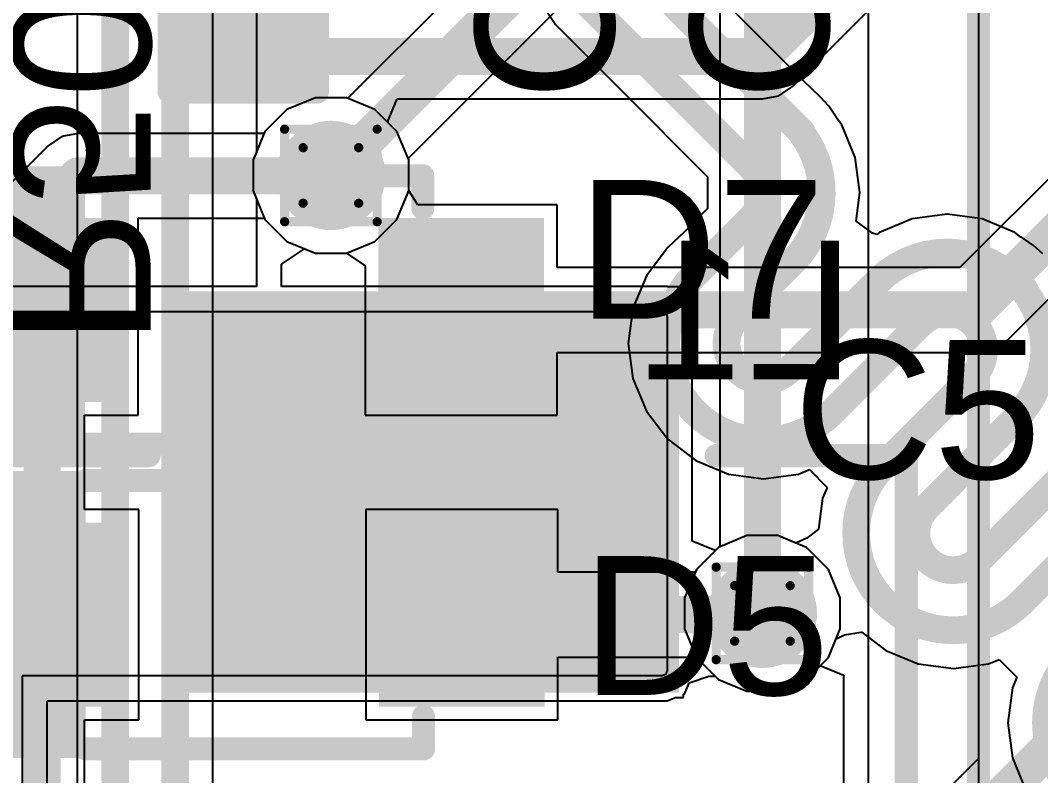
# Model space of a CAD drawing. Header units: inches. Extents: x -6 to 5433, y -4 to 5447.
# Drawn here: x 13.2 to 18.8, y 11.78 to 15.93 of the extents above; entities that cross this region are included whole.
import ezdxf

# ---------------------------------------------------------------- set-up
doc = ezdxf.new("R2010")
doc.units = ezdxf.units.IN
for name, color, linetype in [('Bottom Layer', 5, 'Continuous'), ('Bottom Overlay', 54, 'Continuous'), ('Bottom Paste', 16, 'Continuous'), ('Bottom Solder', 6, 'Continuous'), ('Drill Drawing', 1, 'Continuous'), ('Ground', 16, 'Continuous'), ('Power', 76, 'Continuous'), ('Top Layer', 1, 'Continuous'), ('Top Overlay', 2, 'Continuous'), ('Top Paste', 8, 'Continuous'), ('Top Solder', 216, 'Continuous'), ('Via Holes', 16, 'Continuous')]:
    doc.layers.add(name, color=color, linetype=linetype)
doc.styles.add('Arial', font='', dxfattribs={"height": 0.2})
doc.styles.get('Arial').set_extended_font_data('Arial')

msp = doc.modelspace()

# ---------------------------------------------------------------- hatches: boundary and pattern name
at = {"layer": 'Bottom Layer'}
h = msp.add_hatch(color=5, dxfattribs=at)
edge = h.paths.add_edge_path()
edge.add_arc((14.90330268, 15.07856522), 0.2999994, 0, 360)
msp.add_hatch(color=5, dxfattribs=at).paths.add_polyline_path([(16.71186396, 14.34060124), (16.71186396, 12.34060016), (14.21186388, 12.34060016), (14.21186388, 14.34060124)])
h = msp.add_hatch(color=5, dxfattribs=at)
edge = h.paths.add_edge_path()
edge.add_arc((17.272, 12.6746), 0.2999994, 0, 360)
at = {"layer": 'Bottom Paste'}
msp.add_hatch(color=16, dxfattribs=at).paths.add_polyline_path([(16.71186396, 14.34060124), (16.71186396, 12.34060016), (14.21186388, 12.34060016), (14.21186388, 14.34060124)])
at = {"layer": 'Bottom Solder'}
msp.add_hatch(color=6, dxfattribs=at).paths.add_polyline_path([(16.81346396, 14.44220124), (16.81346396, 12.23900016), (14.11026388, 12.23900016), (14.11026388, 14.44220124)])
at = {"layer": 'Ground'}
h = msp.add_hatch(color=16, dxfattribs=at)
edge = h.paths.add_edge_path()
edge.add_arc((14.90330268, 15.07856522), 0.2999994, 0, 360)
h = msp.add_hatch(color=16, dxfattribs=at)
edge = h.paths.add_edge_path()
edge.add_arc((17.272, 12.6746), 0.2999994, 0, 360)
at = {"layer": 'Power'}
h = msp.add_hatch(color=76, dxfattribs=at)
edge = h.paths.add_edge_path()
edge.add_arc((14.90330268, 15.07856522), 0.2999994, 0, 360)
h = msp.add_hatch(color=76, dxfattribs=at)
edge = h.paths.add_edge_path()
edge.add_arc((17.272, 12.6746), 0.2999994, 0, 360)
at = {"layer": 'Top Layer'}
for points in [[(14.74021436, 15.62559232), (14.10521436, 15.62559232), (14.10521436, 16.08279232), (14.74021436, 16.08279232)], [(13.71811201, 13.89007509), (12.91811107, 13.89007509), (12.91811107, 14.79007583), (13.71811201, 14.79007583)], [(16.01811249, 13.89007509), (15.21811155, 13.89007509), (15.21811155, 14.79007583), (16.01811249, 14.79007583)], [(13.72199059, 12.21794737), (12.92198965, 12.21794737), (12.92198965, 13.11794811), (13.72199059, 13.11794811)], [(16.02199107, 12.21794737), (15.22199013, 12.21794737), (15.22199013, 13.11794811), (16.02199107, 13.11794811)]]:
    msp.add_hatch(color=1, dxfattribs=at).paths.add_polyline_path(points)
h = msp.add_hatch(color=1, dxfattribs=at)
edge = h.paths.add_edge_path()
edge.add_arc((14.90330268, 15.07856522), 0.2999994, 0, 360)
h = msp.add_hatch(color=1, dxfattribs=at)
edge = h.paths.add_edge_path()
edge.add_arc((17.272, 12.6746), 0.2999994, 0, 360)
at = {"layer": 'Top Overlay'}
for points in [[(12.46130858, 14.82296502), (13.55350858, 14.82296502), (13.55350858, 15.12776502), (12.46130858, 15.12776502)], [(12.46130858, 13.55296502), (13.55350858, 13.55296502), (13.55350858, 13.85776502), (12.46130858, 13.85776502)], [(12.465304, 13.15066966), (13.557504, 13.15066966), (13.557504, 13.45546966), (12.465304, 13.45546966)], [(12.465304, 11.88066966), (13.557504, 11.88066966), (13.557504, 12.18546966), (12.465304, 12.18546966)]]:
    msp.add_hatch(color=2, dxfattribs=at).paths.add_polyline_path(points)
at = {"layer": 'Top Paste'}
for points in [[(14.74021436, 15.62559232), (14.10521436, 15.62559232), (14.10521436, 16.08279232), (14.74021436, 16.08279232)], [(13.71811201, 13.89007509), (12.91811107, 13.89007509), (12.91811107, 14.79007583), (13.71811201, 14.79007583)], [(16.01811249, 13.89007509), (15.21811155, 13.89007509), (15.21811155, 14.79007583), (16.01811249, 14.79007583)], [(13.72199059, 12.21794737), (12.92198965, 12.21794737), (12.92198965, 13.11794811), (13.72199059, 13.11794811)], [(16.02199107, 12.21794737), (15.22199013, 12.21794737), (15.22199013, 13.11794811), (16.02199107, 13.11794811)]]:
    msp.add_hatch(color=8, dxfattribs=at).paths.add_polyline_path(points)
at = {"layer": 'Top Solder'}
for points in [[(14.80021424, 15.56559244), (14.04521448, 15.56559244), (14.04521448, 16.1427922), (14.80021424, 16.1427922)], [(13.77311317, 13.83507393), (12.86310991, 13.83507393), (12.86310991, 14.84507699), (13.77311317, 14.84507699)], [(16.07311365, 13.83507393), (15.16311039, 13.83507393), (15.16311039, 14.84507699), (16.07311365, 14.84507699)], [(13.77699175, 12.16294621), (12.86698849, 12.16294621), (12.86698849, 13.17294927), (13.77699175, 13.17294927)], [(16.07699223, 12.16294621), (15.16698897, 12.16294621), (15.16698897, 13.17294927), (16.07699223, 13.17294927)]]:
    msp.add_hatch(color=216, dxfattribs=at).paths.add_polyline_path(points)
at = {"layer": 'Via Holes'}
h = msp.add_hatch(color=7, dxfattribs=at)
edge = h.paths.add_edge_path()
edge.add_arc((14.90330268, 15.07856522), 0.1499997, 0, 360)
h = msp.add_hatch(color=7, dxfattribs=at)
edge = h.paths.add_edge_path()
edge.add_arc((17.272, 12.6746), 0.1499997, 0, 360)

# ---------------------------------------------------------------- linework, layer by layer
at = {"layer": 'Bottom Layer'}
for p, q in [((18.45814698, 32.0690494), (18.45814698, 7.26905074)), ((14.49418742, 17.08091834), (14.49418742, 15.2066752)), ((17.43681044, 15.56684466), (18.34081422, 16.4708459)), ((18.45814698, 16.42224554), (18.45814698, 11.87896786)), ((17.272, 15.49857708), (17.36119464, 15.51631898)), ((17.36119464, 15.51631898), (17.43681044, 15.56684466)), ((15.2141555, 15.37157708), (15.26676144, 15.49857708)), ((15.26676144, 15.49857708), (17.272, 15.49857708)), ((15.26529332, 15.32043926), (15.2141555, 15.37157708)), ((15.33030208, 15.16350028), (15.26529332, 15.32043926)), ((14.49418742, 15.2066752), (14.47630328, 15.16350028)), ((14.47630328, 15.16350028), (14.47630328, 14.99363016)), ((15.33030208, 14.99363016), (15.33030208, 15.16350028)), ((14.47630328, 14.99363016), (14.49418742, 14.95045524)), ((15.26529332, 14.83669118), (15.33030208, 14.99363016)), ((14.49418742, 14.95045524), (14.49418742, 14.59144402)), ((15.14517672, 14.71657458), (15.26529332, 14.83669118)), ((14.63165222, 14.59144402), (14.75865476, 14.67630034)), ((14.75865476, 14.67630034), (14.81836762, 14.65156582)), ((14.98823774, 14.65156582), (15.14517672, 14.71657458)), ((14.81836762, 14.65156582), (14.98823774, 14.65156582)), ((14.49418742, 14.59144402), (14.49418742, 14.46911508)), ((14.63165222, 14.46911508), (14.63165222, 14.59144402)), ((14.49418742, 14.46911508), (12.48296716, 14.46911508)), ((16.748379, 14.46911508), (14.63165222, 14.46911508)), ((16.75203406, 14.46760124), (16.748379, 14.46911508)), ((16.83886396, 14.46760124), (16.75203406, 14.46760124)), ((16.83886396, 14.43163738), (16.83886396, 14.46760124)), ((16.84558226, 14.42885354), (16.83886396, 14.43163738)), ((16.8858438, 14.33165028), (16.84558226, 14.42885354)), ((12.5103128, 14.33165028), (16.73705314, 14.33165028)), ((16.73705314, 14.33165028), (16.748379, 14.30430464)), ((16.748379, 14.30430464), (16.748379, 12.35504006)), ((16.8858438, 13.07191442), (16.8858438, 14.33165028)), ((17.0128438, 13.01930848), (16.8858438, 13.07191442)), ((17.18706494, 13.1015994), (17.03012596, 13.03659064)), ((17.35693506, 13.1015994), (17.18706494, 13.1015994)), ((17.51387404, 13.03659064), (17.35693506, 13.1015994)), ((17.03012596, 13.03659064), (17.0128438, 13.01930848)), ((17.63399064, 12.91647404), (17.51387404, 13.03659064)), ((17.6989994, 12.75953506), (17.63399064, 12.91647404)), ((17.6989994, 12.58966494), (17.6989994, 12.75953506)), ((17.63399064, 12.43272596), (17.6989994, 12.58966494)), ((17.51387404, 12.31260936), (17.63399064, 12.43272596)), ((16.7210359, 12.3316492), (13.208, 12.3316492)), ((13.208, 12.3316492), (13.208, 10.51325812)), ((16.74037038, 12.33965528), (16.7210359, 12.3316492)), ((16.742918, 12.3458097), (16.74037038, 12.33965528)), ((16.74593044, 12.34882214), (16.742918, 12.3458097)), ((16.74617682, 12.35307918), (16.74593044, 12.34882214)), ((16.748379, 12.35504006), (16.74617682, 12.35307918)), ((16.86992054, 12.2932063), (16.97783752, 12.33074496)), ((16.97783752, 12.33074496), (17.01233072, 12.3304046)), ((17.01233072, 12.3304046), (17.03012596, 12.31260936)), ((16.84558226, 12.23444594), (16.86992054, 12.2932063)), ((17.03012596, 12.31260936), (17.18706494, 12.2476006)), ((17.35693506, 12.2476006), (17.51387404, 12.31260936)), ((16.748379, 12.1941844), (16.7952547, 12.21360016)), ((16.7952547, 12.21360016), (16.83886396, 12.21360016)), ((16.83886396, 12.2316621), (16.84558226, 12.23444594)), ((16.83886396, 12.21360016), (16.83886396, 12.2316621)), ((17.18706494, 12.2476006), (17.35693506, 12.2476006)), ((13.3454648, 10.48591248), (13.3454648, 12.1941844)), ((13.3454648, 12.1941844), (16.748379, 12.1941844)), ((18.45814698, 11.87896786), (17.97533362, 11.3961545))]:
    msp.add_line(p, q, dxfattribs=at)
for points in [[(17.272, 15.7316551, 0.2032, 0.2032, 0), (18.66743028, 17.12708538, 0.2032, 0.2032, 0)], [(14.49418742, 15.7316551, 0.2032, 0.2032, 0), (17.272, 15.7316551, 0.2032, 0.2032, 0)], [(17.8816, 10.9728, 0.2032, 0.2032, 0), (20.9296, 14.0208, 0.2032, 0.2032, 0)]]:
    msp.add_lwpolyline(points, format="xyseb", dxfattribs=at)
for points in [[(14.44338742, 15.7316551, 0.1016, 0.1016, 1), (14.54498742, 15.7316551, 0.1016, 0.1016, 1)], [(17.2212, 15.7316551, 0.1016, 0.1016, 1), (17.3228, 15.7316551, 0.1016, 0.1016, 1)], [(17.2212, 15.7316551, 0.1016, 0.1016, 1), (17.3228, 15.7316551, 0.1016, 0.1016, 1)]]:
    msp.add_lwpolyline(points, format="xyseb", close=True, dxfattribs=at)
at = {"layer": 'Bottom Overlay'}
for points in [[(18.45814698, 6.1690504, 0.127, 0.127, 0), (18.45814698, 33.16904974, 0.127, 0.127, 0)], [(12.86186404, 13.5406003, 0.127, 0.127, 0), (13.90486424, 13.5406003, 0.127, 0.127, 0)], [(17.0188636, 13.5406003, 0.127, 0.127, 0), (18.0618638, 13.5406003, 0.127, 0.127, 0)], [(18.0618638, 8.14060094, 0.127, 0.127, 0), (18.0618638, 13.5406003, 0.127, 0.127, 0)]]:
    msp.add_lwpolyline(points, format="xyseb", dxfattribs=at)
for points in [[(13.87311424, 13.5406003, 0.0635, 0.0635, 1), (13.93661424, 13.5406003, 0.0635, 0.0635, 1)], [(16.9871136, 13.5406003, 0.0635, 0.0635, 1), (17.0506136, 13.5406003, 0.0635, 0.0635, 1)], [(18.0301138, 13.5406003, 0.0635, 0.0635, 1), (18.0936138, 13.5406003, 0.0635, 0.0635, 1)], [(18.0301138, 13.5406003, 0.0635, 0.0635, 1), (18.0936138, 13.5406003, 0.0635, 0.0635, 1)]]:
    msp.add_lwpolyline(points, format="xyseb", close=True, dxfattribs=at)
at = {"layer": 'Drill Drawing'}
for points in [[(14.64930268, 15.33256522, 0.0508, 0.0508, 0), (15.15730268, 15.33256522, 0.0508, 0.0508, 0)], [(14.64930268, 14.82456522, 0.0508, 0.0508, 0), (14.64930268, 15.33256522, 0.0508, 0.0508, 0)], [(15.15730268, 14.82456522, 0.0508, 0.0508, 0), (15.15730268, 15.33256522, 0.0508, 0.0508, 0)], [(14.75090268, 15.23096522, 0.0508, 0.0508, 0), (15.05570268, 15.23096522, 0.0508, 0.0508, 0)], [(14.75090268, 14.92616522, 0.0508, 0.0508, 0), (14.75090268, 15.23096522, 0.0508, 0.0508, 0)], [(15.05570268, 14.92616522, 0.0508, 0.0508, 0), (15.05570268, 15.23096522, 0.0508, 0.0508, 0)], [(14.75090268, 14.92616522, 0.0508, 0.0508, 0), (15.05570268, 14.92616522, 0.0508, 0.0508, 0)], [(14.64930268, 14.82456522, 0.0508, 0.0508, 0), (15.15730268, 14.82456522, 0.0508, 0.0508, 0)], [(17.018, 12.9286, 0.0508, 0.0508, 0), (17.526, 12.9286, 0.0508, 0.0508, 0)], [(17.018, 12.4206, 0.0508, 0.0508, 0), (17.018, 12.9286, 0.0508, 0.0508, 0)], [(17.526, 12.4206, 0.0508, 0.0508, 0), (17.526, 12.9286, 0.0508, 0.0508, 0)], [(17.1196, 12.827, 0.0508, 0.0508, 0), (17.4244, 12.827, 0.0508, 0.0508, 0)], [(17.1196, 12.5222, 0.0508, 0.0508, 0), (17.1196, 12.827, 0.0508, 0.0508, 0)], [(17.4244, 12.5222, 0.0508, 0.0508, 0), (17.4244, 12.827, 0.0508, 0.0508, 0)], [(17.1196, 12.5222, 0.0508, 0.0508, 0), (17.4244, 12.5222, 0.0508, 0.0508, 0)], [(17.018, 12.4206, 0.0508, 0.0508, 0), (17.526, 12.4206, 0.0508, 0.0508, 0)]]:
    msp.add_lwpolyline(points, format="xyseb", dxfattribs=at)
for points in [[(14.63660268, 15.33256522, 0.0254, 0.0254, 1), (14.66200268, 15.33256522, 0.0254, 0.0254, 1)], [(14.63660268, 15.33256522, 0.0254, 0.0254, 1), (14.66200268, 15.33256522, 0.0254, 0.0254, 1)], [(15.14460268, 15.33256522, 0.0254, 0.0254, 1), (15.17000268, 15.33256522, 0.0254, 0.0254, 1)], [(15.14460268, 15.33256522, 0.0254, 0.0254, 1), (15.17000268, 15.33256522, 0.0254, 0.0254, 1)], [(14.73820268, 15.23096522, 0.0254, 0.0254, 1), (14.76360268, 15.23096522, 0.0254, 0.0254, 1)], [(14.73820268, 15.23096522, 0.0254, 0.0254, 1), (14.76360268, 15.23096522, 0.0254, 0.0254, 1)], [(15.04300268, 15.23096522, 0.0254, 0.0254, 1), (15.06840268, 15.23096522, 0.0254, 0.0254, 1)], [(15.04300268, 15.23096522, 0.0254, 0.0254, 1), (15.06840268, 15.23096522, 0.0254, 0.0254, 1)], [(14.73820268, 14.92616522, 0.0254, 0.0254, 1), (14.76360268, 14.92616522, 0.0254, 0.0254, 1)], [(14.73820268, 14.92616522, 0.0254, 0.0254, 1), (14.76360268, 14.92616522, 0.0254, 0.0254, 1)], [(15.04300268, 14.92616522, 0.0254, 0.0254, 1), (15.06840268, 14.92616522, 0.0254, 0.0254, 1)], [(15.04300268, 14.92616522, 0.0254, 0.0254, 1), (15.06840268, 14.92616522, 0.0254, 0.0254, 1)], [(14.63660268, 14.82456522, 0.0254, 0.0254, 1), (14.66200268, 14.82456522, 0.0254, 0.0254, 1)], [(14.63660268, 14.82456522, 0.0254, 0.0254, 1), (14.66200268, 14.82456522, 0.0254, 0.0254, 1)], [(15.14460268, 14.82456522, 0.0254, 0.0254, 1), (15.17000268, 14.82456522, 0.0254, 0.0254, 1)], [(15.14460268, 14.82456522, 0.0254, 0.0254, 1), (15.17000268, 14.82456522, 0.0254, 0.0254, 1)], [(17.0053, 12.9286, 0.0254, 0.0254, 1), (17.0307, 12.9286, 0.0254, 0.0254, 1)], [(17.0053, 12.9286, 0.0254, 0.0254, 1), (17.0307, 12.9286, 0.0254, 0.0254, 1)], [(17.5133, 12.9286, 0.0254, 0.0254, 1), (17.5387, 12.9286, 0.0254, 0.0254, 1)], [(17.5133, 12.9286, 0.0254, 0.0254, 1), (17.5387, 12.9286, 0.0254, 0.0254, 1)], [(17.1069, 12.827, 0.0254, 0.0254, 1), (17.1323, 12.827, 0.0254, 0.0254, 1)], [(17.1069, 12.827, 0.0254, 0.0254, 1), (17.1323, 12.827, 0.0254, 0.0254, 1)], [(17.4117, 12.827, 0.0254, 0.0254, 1), (17.4371, 12.827, 0.0254, 0.0254, 1)], [(17.4117, 12.827, 0.0254, 0.0254, 1), (17.4371, 12.827, 0.0254, 0.0254, 1)], [(17.1069, 12.5222, 0.0254, 0.0254, 1), (17.1323, 12.5222, 0.0254, 0.0254, 1)], [(17.1069, 12.5222, 0.0254, 0.0254, 1), (17.1323, 12.5222, 0.0254, 0.0254, 1)], [(17.4117, 12.5222, 0.0254, 0.0254, 1), (17.4371, 12.5222, 0.0254, 0.0254, 1)], [(17.4117, 12.5222, 0.0254, 0.0254, 1), (17.4371, 12.5222, 0.0254, 0.0254, 1)], [(17.0053, 12.4206, 0.0254, 0.0254, 1), (17.0307, 12.4206, 0.0254, 0.0254, 1)], [(17.0053, 12.4206, 0.0254, 0.0254, 1), (17.0307, 12.4206, 0.0254, 0.0254, 1)], [(17.5133, 12.4206, 0.0254, 0.0254, 1), (17.5387, 12.4206, 0.0254, 0.0254, 1)], [(17.5133, 12.4206, 0.0254, 0.0254, 1), (17.5387, 12.4206, 0.0254, 0.0254, 1)]]:
    msp.add_lwpolyline(points, format="xyseb", close=True, dxfattribs=at)
at = {"layer": 'Ground'}
for p, q in [((13.51146904, 18.05974798), (13.51146904, 6.41855714)), ((14.2560294, 6.641134800000001), (14.2560294, 17.83717032)), ((17.49800412, 15.59791902), (17.01859436, 16.07733132)), ((16.09145118, 15.97381616), (16.13636092, 15.90660268)), ((16.13636092, 15.90660268), (16.3698428, 15.67312334)), ((16.3698428, 15.67312334), (16.36984788, 15.67311572)), ((16.36984788, 15.67311572), (16.49210824, 15.5508579)), ((17.58948984, 15.50979626), (17.49800412, 15.59791902)), ((16.49210824, 15.5508579), (16.49211332, 15.55085028)), ((16.49211332, 15.55085028), (16.97108874, 15.07187486)), ((14.81836762, 15.50556462), (14.66142864, 15.44055586)), ((14.98823774, 15.50556462), (14.81836762, 15.50556462)), ((15.14517672, 15.44055586), (14.98823774, 15.50556462)), ((17.63616742, 15.45976334), (17.58948984, 15.50979626)), ((17.68107462, 15.39254478), (17.63616742, 15.45976334)), ((14.66142864, 15.44055586), (14.54131204, 15.32043926)), ((15.26529332, 15.32043926), (15.14517672, 15.44055586)), ((17.68164104, 15.38969744), (17.68107462, 15.39254478)), ((17.70755412, 15.3559256), (17.68164104, 15.38969744)), ((17.78177546, 15.1767413), (17.70755412, 15.3559256)), ((14.54131204, 15.32043926), (14.47630328, 15.16350028)), ((15.33030208, 15.16350028), (15.26529332, 15.32043926)), ((17.80709164, 14.9844506), (17.78177546, 15.1767413)), ((14.47630328, 15.16350028), (14.47630328, 14.99363016)), ((15.33030208, 14.99363016), (15.33030208, 15.16350028)), ((16.97108874, 15.07187486), (16.97108874, 14.8970238)), ((14.47630328, 14.99363016), (14.54131204, 14.83669118)), ((15.26529332, 14.83669118), (15.33030208, 14.99363016)), ((17.78649732, 14.82803486), (17.80709164, 14.9844506)), ((16.97108874, 14.8970238), (16.84371536, 14.76965296)), ((18.09316676, 14.83999572), (17.91398246, 14.76577438)), ((18.28545746, 14.8653119), (18.09316676, 14.83999572)), ((18.47774816, 14.83999572), (18.28545746, 14.8653119)), ((18.65693246, 14.76577438), (18.47774816, 14.83999572)), ((14.54131204, 14.83669118), (14.66142864, 14.71657458)), ((15.14517672, 14.71657458), (15.26529332, 14.83669118)), ((17.87543796, 14.76198724), (17.78649732, 14.82803486)), ((16.84371536, 14.76965296), (16.75480266, 14.68403972)), ((17.89910822, 14.75436216), (17.87543796, 14.76198724)), ((17.91398246, 14.76577438), (17.89910822, 14.75436216)), ((18.6907043, 14.7398613), (18.65693246, 14.76577438)), ((18.69355418, 14.73929488), (18.6907043, 14.7398613)), ((18.7607702, 14.69438768), (18.69355418, 14.73929488)), ((14.66142864, 14.71657458), (14.81836762, 14.65156582)), ((14.98823774, 14.65156582), (15.14517672, 14.71657458)), ((16.75292306, 14.68222362), (16.63486386, 14.52836058)), ((16.752316, 14.68284084), (16.75231346, 14.68283322)), ((16.75231346, 14.68283322), (16.75292306, 14.68222362)), ((16.7533193, 14.68350886), (16.752316, 14.68284084)), ((16.75411686, 14.6840448), (16.7533193, 14.68350886)), ((16.75480266, 14.68403972), (16.75411686, 14.6840448)), ((18.81055928, 14.6478752), (18.7607702, 14.69438768)), ((14.81836762, 14.65156582), (14.98823774, 14.65156582)), ((16.63486386, 14.52836058), (16.56064252, 14.34917628)), ((16.56064252, 14.34917628), (16.53532634, 14.15688558)), ((16.53532634, 14.15688558), (16.56064252, 13.96459488)), ((16.56064252, 13.96459488), (16.63486386, 13.78541058)), ((16.63486386, 13.78541058), (16.75293068, 13.63153992)), ((16.75293068, 13.63153992), (16.75293068, 13.63153738)), ((16.75293068, 13.63153738), (16.90680388, 13.51347056)), ((16.90680388, 13.51347056), (17.08598818, 13.43924922)), ((17.47056958, 13.43924922), (17.52958902, 13.46369672)), ((17.52958902, 13.46369672), (17.62679228, 13.36649346)), ((17.08598818, 13.43924922), (17.27827888, 13.41393304)), ((17.27827888, 13.41393304), (17.47056958, 13.43924922)), ((17.62679228, 13.36649346), (17.60234478, 13.30747402)), ((17.60234478, 13.30747402), (17.57984292, 13.13655742)), ((17.57984292, 13.13655742), (17.5157257, 13.08746176)), ((17.18706494, 13.1015994), (17.03012596, 13.03659064)), ((17.35693506, 13.1015994), (17.18706494, 13.1015994)), ((17.45612968, 13.06050982), (17.35693506, 13.1015994)), ((17.5157257, 13.08746176), (17.45612968, 13.06050982)), ((17.03012596, 13.03659064), (16.91000936, 12.91647404)), ((16.91000936, 12.91647404), (16.8450006, 12.75953506)), ((16.8450006, 12.75953506), (16.8450006, 12.58966494)), ((16.8450006, 12.58966494), (16.91000936, 12.43272596)), ((17.67645182, 12.53523274), (17.72298208, 12.5567313)), ((17.72298208, 12.5567313), (17.81228594, 12.57247168)), ((17.81228594, 12.57247168), (17.81848862, 12.57153188)), ((17.81848862, 12.57153188), (17.94850614, 12.4717683)), ((17.63399064, 12.43272596), (17.67645182, 12.53523274)), ((16.91000936, 12.43272596), (17.03012596, 12.31260936)), ((17.51387404, 12.31260936), (17.63399064, 12.43272596)), ((17.94850614, 12.4717683), (18.12769044, 12.39754696)), ((18.12769044, 12.39754696), (18.31998114, 12.37223078)), ((18.31998114, 12.37223078), (18.51227184, 12.39754696)), ((18.51227184, 12.39754696), (18.57129636, 12.421997)), ((18.57129636, 12.421997), (18.66849962, 12.32479374)), ((18.66849962, 12.32479374), (18.64404958, 12.26576922)), ((17.03012596, 12.31260936), (17.18706494, 12.2476006)), ((17.35693506, 12.2476006), (17.51387404, 12.31260936)), ((18.64404958, 12.26576922), (18.6187334, 12.07347852)), ((17.18706494, 12.2476006), (17.35693506, 12.2476006)), ((18.6187334, 12.07347852), (18.64404958, 11.88118782)), ((18.64404958, 11.88118782), (18.71827092, 11.70200352))]:
    msp.add_line(p, q, dxfattribs=at)
for points in [[(13.71864922, 6.41854444, 0.1524, 0.1524, 0), (13.71864922, 18.05976068, 0.1524, 0.1524, 0)], [(14.04884922, 6.55531582, 0.1524, 0.1524, 0), (14.04884922, 17.9229893, 0.1524, 0.1524, 0)], [(16.2828605, 16.05310226, 0.1524, 0.1524, 0), (16.51634746, 15.8196153, 0.1524, 0.1524, 0)], [(16.74982934, 16.05309718, 0.1524, 0.1524, 0), (16.87209478, 15.93083174, 0.1524, 0.1524, 0)], [(16.87209478, 15.93083174, 0.1524, 0.1524, 0), (17.44130878, 15.36161774, 0.1524, 0.1524, 0)], [(16.51634746, 15.8196153, 0.1524, 0.1524, 0), (16.6386129, 15.69734986, 0.1524, 0.1524, 0)], [(16.6386129, 15.69734986, 0.1524, 0.1524, 0), (16.6386129, 15.6973524, 0.1524, 0.1524, 0)], [(16.6386129, 15.69734986, 0.1524, 0.1524, 0), (17.20697346, 15.1289893, 0.1524, 0.1524, 0)], [(17.44130878, 15.36161774, 0.1524, 0.1524, -9.175670784618937e-05), (17.44144848, 15.36147804, 0.1524, 0.1524, 0)], [(17.44144594, 15.36147804, 0.1524, 0.1524, 0), (17.4896653, 15.31325868, 0.1524, 0.1524, 0)], [(17.4896653, 15.30607048, 0.1524, 0.1524, -0.374297321415304), (17.44130878, 14.60728092, 0.1524, 0.1524, 0)], [(17.4896653, 15.30607048, 0.1524, 0.1524, 0), (17.4896653, 15.31326122, 0.1524, 0.1524, 0)], [(17.20732144, 15.12863878, 0.1524, 0.1524, -0.0007506422168789914), (17.20697346, 15.1289893, 0.1524, 0.1524, 0)], [(17.20732144, 15.12863878, 0.1524, 0.1524, -0.4152443090914809), (17.20782436, 14.84076534, 0.1524, 0.1524, 0)], [(16.9017696, 14.53470804, 0.1524, 0.1524, 0), (17.20782436, 14.8407628, 0.1524, 0.1524, 0)], [(17.20782436, 14.8407628, 0.1524, 0.1524, 0), (17.20782436, 14.84076534, 0.1524, 0.1524, 0)], [(17.90828778, 14.4995265, 0.1524, 0.1524, -0.3742982811558631), (18.60707734, 14.54788556, 0.1524, 0.1524, 0)], [(17.1339637, 14.29993838, 0.1524, 0.1524, 0), (17.44130624, 14.60728092, 0.1524, 0.1524, 0)], [(17.44130624, 14.60728092, 0.1524, 0.1524, 0), (17.44130878, 14.60728092, 0.1524, 0.1524, 0)], [(18.60707734, 14.54788556, 0.1524, 0.1524, 0), (18.61426808, 14.54788556, 0.1524, 0.1524, 0)], [(18.61426808, 14.54788556, 0.1524, 0.1524, 0), (18.66248744, 14.4996662, 0.1524, 0.1524, 0)], [(16.90111174, 13.7797159, 0.1524, 0.1524, -0.4142135623598118), (16.90110666, 14.53405018, 0.1524, 0.1524, 0)], [(16.90110666, 14.53405018, 0.1524, 0.1524, -0.001414243779853782), (16.9017696, 14.53470804, 0.1524, 0.1524, 0)], [(17.42196414, 14.01319778, 0.1524, 0.1524, 0), (17.90762992, 14.49886356, 0.1524, 0.1524, 0)], [(17.90762992, 14.49886356, 0.1524, 0.1524, -0.00141424372413413), (17.90828778, 14.4995265, 0.1524, 0.1524, 0)], [(18.6624849, 14.49966874, 0.1524, 0.1524, -0.0001835134172374598), (18.6627643, 14.49938934, 0.1524, 0.1524, 0)], [(18.66276176, 14.49938934, 0.1524, 0.1524, 0), (18.71098366, 14.45116744, 0.1524, 0.1524, 0)], [(18.71098366, 14.4439767, 0.1524, 0.1524, -0.3742943374472923), (18.6626246, 13.74519222, 0.1524, 0.1524, 0)], [(18.71098366, 14.4439767, 0.1524, 0.1524, 0), (18.71098366, 14.45116998, 0.1524, 0.1524, 0)], [(18.14240212, 14.266672, 0.1524, 0.1524, -0.9978235902691728), (18.42914018, 13.97867664, 0.1524, 0.1524, 0)], [(17.13459362, 14.01319778, 0.1524, 0.1524, -0.412935251357205), (17.1339637, 14.29993838, 0.1524, 0.1524, 0)], [(17.65544602, 13.7797159, 0.1524, 0.1524, 0), (18.14240212, 14.266672, 0.1524, 0.1524, 0)], [(17.42196414, 14.01319778, 0.1524, 0.1524, -0.4142135623730951), (17.13459362, 14.01319778, 0.1524, 0.1524, 0)], [(17.94347186, 13.49300578, 0.1524, 0.1524, 0), (18.42914018, 13.9786741, 0.1524, 0.1524, 0)], [(18.42914018, 13.9786741, 0.1524, 0.1524, 0), (18.42914018, 13.97867664, 0.1524, 0.1524, 0)], [(17.65544602, 13.7797159, 0.1524, 0.1524, -0.4142135623730951), (16.90111174, 13.7797159, 0.1524, 0.1524, 0)], [(18.17566596, 13.25823612, 0.1524, 0.1524, 0), (18.66262206, 13.74519222, 0.1524, 0.1524, 0)], [(18.66262206, 13.74519222, 0.1524, 0.1524, 0), (18.6626246, 13.74519222, 0.1524, 0.1524, 0)], [(17.942814, 12.73801364, 0.1524, 0.1524, -0.4142135623598118), (17.94280892, 13.49234792, 0.1524, 0.1524, 0)], [(17.94280892, 13.49234792, 0.1524, 0.1524, -0.001414243779853782), (17.94347186, 13.49300578, 0.1524, 0.1524, 0)], [(18.4636664, 12.97149552, 0.1524, 0.1524, 0), (18.94933218, 13.4571613, 0.1524, 0.1524, 0)], [(18.17629588, 12.97149552, 0.1524, 0.1524, -0.412935251357205), (18.17566596, 13.25823612, 0.1524, 0.1524, 0)], [(18.69714828, 12.73801364, 0.1524, 0.1524, 0), (19.18410438, 13.22496974, 0.1524, 0.1524, 0)], [(18.4636664, 12.97149552, 0.1524, 0.1524, -0.4142135623730951), (18.17629588, 12.97149552, 0.1524, 0.1524, 0)], [(18.69714828, 12.73801364, 0.1524, 0.1524, -0.4142135623730951), (17.942814, 12.73801364, 0.1524, 0.1524, 0)], [(18.98407938, 11.6967508, 0.1524, 0.1524, -0.4138713824813768), (18.98451372, 12.45064312, 0.1524, 0.1524, 0)]]:
    msp.add_lwpolyline(points, format="xyseb", dxfattribs=at)
for points in [[(16.83399478, 15.93083174, 0.0762, 0.0762, 1), (16.91019478, 15.93083174, 0.0762, 0.0762, 1)], [(16.83399478, 15.93083174, 0.0762, 0.0762, 1), (16.91019478, 15.93083174, 0.0762, 0.0762, 1)], [(16.47824746, 15.8196153, 0.0762, 0.0762, 1), (16.55444746, 15.8196153, 0.0762, 0.0762, 1)], [(16.47824746, 15.8196153, 0.0762, 0.0762, 1), (16.55444746, 15.8196153, 0.0762, 0.0762, 1)], [(16.6005129, 15.6973524, 0.0762, 0.0762, 1), (16.6767129, 15.6973524, 0.0762, 0.0762, 1)], [(16.6005129, 15.69734986, 0.0762, 0.0762, 1), (16.6767129, 15.69734986, 0.0762, 0.0762, 1)], [(16.6005129, 15.69734986, 0.0762, 0.0762, 1), (16.6767129, 15.69734986, 0.0762, 0.0762, 1)], [(16.6005129, 15.69734986, 0.0762, 0.0762, 1), (16.6767129, 15.69734986, 0.0762, 0.0762, 1)], [(17.40320878, 15.36161774, 0.0762, 0.0762, 1), (17.47940878, 15.36161774, 0.0762, 0.0762, 1)], [(17.40320878, 15.36161774, 0.0762, 0.0762, 1), (17.47940878, 15.36161774, 0.0762, 0.0762, 1)], [(17.40334594, 15.36147804, 0.0762, 0.0762, 1), (17.47954594, 15.36147804, 0.0762, 0.0762, 1)], [(17.40334848, 15.36147804, 0.0762, 0.0762, 1), (17.47954848, 15.36147804, 0.0762, 0.0762, 1)], [(17.4515653, 15.31326122, 0.0762, 0.0762, 1), (17.5277653, 15.31326122, 0.0762, 0.0762, 1)], [(17.4515653, 15.31325868, 0.0762, 0.0762, 1), (17.5277653, 15.31325868, 0.0762, 0.0762, 1)], [(17.4515653, 15.30607048, 0.0762, 0.0762, 1), (17.5277653, 15.30607048, 0.0762, 0.0762, 1)], [(17.4515653, 15.30607048, 0.0762, 0.0762, 1), (17.5277653, 15.30607048, 0.0762, 0.0762, 1)], [(17.16887346, 15.1289893, 0.0762, 0.0762, 1), (17.24507346, 15.1289893, 0.0762, 0.0762, 1)], [(17.16887346, 15.1289893, 0.0762, 0.0762, 1), (17.24507346, 15.1289893, 0.0762, 0.0762, 1)], [(17.16922144, 15.12863878, 0.0762, 0.0762, 1), (17.24542144, 15.12863878, 0.0762, 0.0762, 1)], [(17.16922144, 15.12863878, 0.0762, 0.0762, 1), (17.24542144, 15.12863878, 0.0762, 0.0762, 1)], [(17.16972436, 14.84076534, 0.0762, 0.0762, 1), (17.24592436, 14.84076534, 0.0762, 0.0762, 1)], [(17.16972436, 14.84076534, 0.0762, 0.0762, 1), (17.24592436, 14.84076534, 0.0762, 0.0762, 1)], [(17.16972436, 14.8407628, 0.0762, 0.0762, 1), (17.24592436, 14.8407628, 0.0762, 0.0762, 1)], [(17.16972436, 14.8407628, 0.0762, 0.0762, 1), (17.24592436, 14.8407628, 0.0762, 0.0762, 1)], [(17.40320624, 14.60728092, 0.0762, 0.0762, 1), (17.47940624, 14.60728092, 0.0762, 0.0762, 1)], [(17.40320624, 14.60728092, 0.0762, 0.0762, 1), (17.47940624, 14.60728092, 0.0762, 0.0762, 1)], [(17.40320878, 14.60728092, 0.0762, 0.0762, 1), (17.47940878, 14.60728092, 0.0762, 0.0762, 1)], [(17.40320878, 14.60728092, 0.0762, 0.0762, 1), (17.47940878, 14.60728092, 0.0762, 0.0762, 1)], [(18.56897734, 14.54788556, 0.0762, 0.0762, 1), (18.64517734, 14.54788556, 0.0762, 0.0762, 1)], [(18.56897734, 14.54788556, 0.0762, 0.0762, 1), (18.64517734, 14.54788556, 0.0762, 0.0762, 1)], [(18.57616808, 14.54788556, 0.0762, 0.0762, 1), (18.65236808, 14.54788556, 0.0762, 0.0762, 1)], [(18.57616808, 14.54788556, 0.0762, 0.0762, 1), (18.65236808, 14.54788556, 0.0762, 0.0762, 1)], [(16.86300666, 14.53405018, 0.0762, 0.0762, 1), (16.93920666, 14.53405018, 0.0762, 0.0762, 1)], [(16.86300666, 14.53405018, 0.0762, 0.0762, 1), (16.93920666, 14.53405018, 0.0762, 0.0762, 1)], [(16.8636696, 14.53470804, 0.0762, 0.0762, 1), (16.9398696, 14.53470804, 0.0762, 0.0762, 1)], [(16.8636696, 14.53470804, 0.0762, 0.0762, 1), (16.9398696, 14.53470804, 0.0762, 0.0762, 1)], [(17.86952992, 14.49886356, 0.0762, 0.0762, 1), (17.94572992, 14.49886356, 0.0762, 0.0762, 1)], [(17.86952992, 14.49886356, 0.0762, 0.0762, 1), (17.94572992, 14.49886356, 0.0762, 0.0762, 1)], [(17.87018778, 14.4995265, 0.0762, 0.0762, 1), (17.94638778, 14.4995265, 0.0762, 0.0762, 1)], [(17.87018778, 14.4995265, 0.0762, 0.0762, 1), (17.94638778, 14.4995265, 0.0762, 0.0762, 1)], [(18.6243849, 14.49966874, 0.0762, 0.0762, 1), (18.7005849, 14.49966874, 0.0762, 0.0762, 1)], [(18.62438744, 14.4996662, 0.0762, 0.0762, 1), (18.70058744, 14.4996662, 0.0762, 0.0762, 1)], [(18.62466176, 14.49938934, 0.0762, 0.0762, 1), (18.70086176, 14.49938934, 0.0762, 0.0762, 1)], [(18.6246643, 14.49938934, 0.0762, 0.0762, 1), (18.7008643, 14.49938934, 0.0762, 0.0762, 1)], [(18.67288366, 14.45116998, 0.0762, 0.0762, 1), (18.74908366, 14.45116998, 0.0762, 0.0762, 1)], [(18.67288366, 14.45116744, 0.0762, 0.0762, 1), (18.74908366, 14.45116744, 0.0762, 0.0762, 1)], [(18.67288366, 14.4439767, 0.0762, 0.0762, 1), (18.74908366, 14.4439767, 0.0762, 0.0762, 1)], [(18.67288366, 14.4439767, 0.0762, 0.0762, 1), (18.74908366, 14.4439767, 0.0762, 0.0762, 1)], [(17.0958637, 14.29993838, 0.0762, 0.0762, 1), (17.1720637, 14.29993838, 0.0762, 0.0762, 1)], [(17.0958637, 14.29993838, 0.0762, 0.0762, 1), (17.1720637, 14.29993838, 0.0762, 0.0762, 1)], [(18.10430212, 14.266672, 0.0762, 0.0762, 1), (18.18050212, 14.266672, 0.0762, 0.0762, 1)], [(18.10430212, 14.266672, 0.0762, 0.0762, 1), (18.18050212, 14.266672, 0.0762, 0.0762, 1)], [(17.09649362, 14.01319778, 0.0762, 0.0762, 1), (17.17269362, 14.01319778, 0.0762, 0.0762, 1)], [(17.09649362, 14.01319778, 0.0762, 0.0762, 1), (17.17269362, 14.01319778, 0.0762, 0.0762, 1)], [(17.38386414, 14.01319778, 0.0762, 0.0762, 1), (17.46006414, 14.01319778, 0.0762, 0.0762, 1)], [(17.38386414, 14.01319778, 0.0762, 0.0762, 1), (17.46006414, 14.01319778, 0.0762, 0.0762, 1)], [(18.39104018, 13.97867664, 0.0762, 0.0762, 1), (18.46724018, 13.97867664, 0.0762, 0.0762, 1)], [(18.39104018, 13.97867664, 0.0762, 0.0762, 1), (18.46724018, 13.97867664, 0.0762, 0.0762, 1)], [(18.39104018, 13.9786741, 0.0762, 0.0762, 1), (18.46724018, 13.9786741, 0.0762, 0.0762, 1)], [(18.39104018, 13.9786741, 0.0762, 0.0762, 1), (18.46724018, 13.9786741, 0.0762, 0.0762, 1)], [(16.86301174, 13.7797159, 0.0762, 0.0762, 1), (16.93921174, 13.7797159, 0.0762, 0.0762, 1)], [(16.86301174, 13.7797159, 0.0762, 0.0762, 1), (16.93921174, 13.7797159, 0.0762, 0.0762, 1)], [(17.61734602, 13.7797159, 0.0762, 0.0762, 1), (17.69354602, 13.7797159, 0.0762, 0.0762, 1)], [(17.61734602, 13.7797159, 0.0762, 0.0762, 1), (17.69354602, 13.7797159, 0.0762, 0.0762, 1)], [(18.62452206, 13.74519222, 0.0762, 0.0762, 1), (18.70072206, 13.74519222, 0.0762, 0.0762, 1)], [(18.62452206, 13.74519222, 0.0762, 0.0762, 1), (18.70072206, 13.74519222, 0.0762, 0.0762, 1)], [(18.6245246, 13.74519222, 0.0762, 0.0762, 1), (18.7007246, 13.74519222, 0.0762, 0.0762, 1)], [(18.6245246, 13.74519222, 0.0762, 0.0762, 1), (18.7007246, 13.74519222, 0.0762, 0.0762, 1)], [(17.90470892, 13.49234792, 0.0762, 0.0762, 1), (17.98090892, 13.49234792, 0.0762, 0.0762, 1)], [(17.90470892, 13.49234792, 0.0762, 0.0762, 1), (17.98090892, 13.49234792, 0.0762, 0.0762, 1)], [(17.90537186, 13.49300578, 0.0762, 0.0762, 1), (17.98157186, 13.49300578, 0.0762, 0.0762, 1)], [(17.90537186, 13.49300578, 0.0762, 0.0762, 1), (17.98157186, 13.49300578, 0.0762, 0.0762, 1)], [(18.13756596, 13.25823612, 0.0762, 0.0762, 1), (18.21376596, 13.25823612, 0.0762, 0.0762, 1)], [(18.13756596, 13.25823612, 0.0762, 0.0762, 1), (18.21376596, 13.25823612, 0.0762, 0.0762, 1)], [(18.13819588, 12.97149552, 0.0762, 0.0762, 1), (18.21439588, 12.97149552, 0.0762, 0.0762, 1)], [(18.13819588, 12.97149552, 0.0762, 0.0762, 1), (18.21439588, 12.97149552, 0.0762, 0.0762, 1)], [(18.4255664, 12.97149552, 0.0762, 0.0762, 1), (18.5017664, 12.97149552, 0.0762, 0.0762, 1)], [(18.4255664, 12.97149552, 0.0762, 0.0762, 1), (18.5017664, 12.97149552, 0.0762, 0.0762, 1)], [(17.904714, 12.73801364, 0.0762, 0.0762, 1), (17.980914, 12.73801364, 0.0762, 0.0762, 1)], [(17.904714, 12.73801364, 0.0762, 0.0762, 1), (17.980914, 12.73801364, 0.0762, 0.0762, 1)], [(18.65904828, 12.73801364, 0.0762, 0.0762, 1), (18.73524828, 12.73801364, 0.0762, 0.0762, 1)], [(18.65904828, 12.73801364, 0.0762, 0.0762, 1), (18.73524828, 12.73801364, 0.0762, 0.0762, 1)]]:
    msp.add_lwpolyline(points, format="xyseb", close=True, dxfattribs=at)
at = {"layer": 'Power'}
for p, q in [((17.85431786, 18.35920382), (14.9970363, 15.50191972)), ((17.85431786, 12.33598244), (17.85431786, 17.20440298)), ((15.32665718, 15.17229884), (16.92158922, 16.76722834)), ((17.03892198, 16.71862798), (17.03892198, 13.040233)), ((14.81836762, 15.50556462), (14.66142864, 15.44055586)), ((14.98823774, 15.50556462), (14.81836762, 15.50556462)), ((14.9970363, 15.50191972), (14.98823774, 15.50556462)), ((14.66142864, 15.44055586), (14.54131204, 15.32043926)), ((14.54131204, 15.32043926), (14.47630328, 15.16350028)), ((14.47630328, 15.16350028), (14.47630328, 14.99363016)), ((15.33030208, 15.16350028), (15.32665718, 15.17229884)), ((15.33030208, 14.99363016), (15.33030208, 15.16350028)), ((14.47630328, 14.99363016), (14.54131204, 14.83669118)), ((15.26529332, 14.83669118), (15.33030208, 14.99363016)), ((14.54131204, 14.83669118), (14.66142864, 14.71657458)), ((15.14517672, 14.71657458), (15.26529332, 14.83669118)), ((14.66142864, 14.71657458), (14.81836762, 14.65156582)), ((14.98823774, 14.65156582), (15.14517672, 14.71657458)), ((14.81836762, 14.65156582), (14.98823774, 14.65156582)), ((17.03012596, 13.03659064), (16.91000936, 12.91647404)), ((17.03892198, 13.040233), (17.03012596, 13.03659064)), ((16.91000936, 12.91647404), (16.8450006, 12.75953506)), ((16.8450006, 12.75953506), (16.8450006, 12.58966494)), ((16.8450006, 12.58966494), (16.91000936, 12.43272596)), ((16.91000936, 12.43272596), (17.03012596, 12.31260936)), ((17.51387404, 12.31260936), (17.58985306, 12.38858838)), ((17.58985306, 12.38858838), (17.71685306, 12.33598244)), ((17.71685306, 12.33598244), (17.71685306, 11.42714758)), ((17.85431786, 11.42714758), (17.85431786, 12.33598244)), ((17.03012596, 12.31260936), (17.18706494, 12.2476006)), ((17.35693506, 12.2476006), (17.51387404, 12.31260936)), ((17.18706494, 12.2476006), (17.35693506, 12.2476006))]:
    msp.add_line(p, q, dxfattribs=at)
for points in [[(14.90330268, 15.07856522, 0.2032, 0.2032, 0), (20.1668634, 20.34212594, 0.2032, 0.2032, 0)], [(17.272, 12.6746, 0.2032, 0.2032, 0), (17.272, 16.951706, 0.2032, 0.2032, 0)]]:
    msp.add_lwpolyline(points, format="xyseb", dxfattribs=at)
for points in [[(14.85250268, 15.07856522, 0.1016, 0.1016, 1), (14.95410268, 15.07856522, 0.1016, 0.1016, 1)], [(17.2212, 12.6746, 0.1016, 0.1016, 1), (17.3228, 12.6746, 0.1016, 0.1016, 1)]]:
    msp.add_lwpolyline(points, format="xyseb", close=True, dxfattribs=at)
at = {"layer": 'Top Layer'}
for p, q in [((14.81836762, 15.50556462), (14.66142864, 15.44055586)), ((14.98823774, 15.50556462), (14.81836762, 15.50556462)), ((15.14517672, 15.44055586), (14.98823774, 15.50556462)), ((14.66142864, 15.44055586), (14.54131204, 15.32043926)), ((15.26529332, 15.32043926), (15.14517672, 15.44055586)), ((19.1600455, 15.377668), (18.35553098, 14.57315348)), ((13.4272782, 15.29201158), (13.3516624, 15.2414859)), ((13.51647538, 15.30975348), (13.4272782, 15.29201158)), ((14.53688482, 15.30975348), (13.51647538, 15.30975348)), ((14.54131204, 15.32043926), (14.53688482, 15.30975348)), ((15.33030208, 15.16350028), (15.26529332, 15.32043926)), ((13.3516624, 15.2414859), (13.1533011, 15.04312206)), ((15.33030208, 14.9936327), (15.33030208, 15.16350028)), ((18.61688428, 14.17526502), (19.48966638, 15.04804712)), ((15.38145514, 14.91707456), (15.33030208, 14.9936327)), ((16.14511122, 14.91707456), (15.38145514, 14.91707456)), ((16.14511122, 14.57315348), (16.14511122, 14.91707456)), ((13.84511074, 13.76307636), (13.84511074, 14.84359744)), ((13.84511074, 14.84359744), (14.538452, 14.84359744)), ((14.538452, 14.84359744), (14.54131204, 14.83669118)), ((14.54131204, 14.83669118), (14.66142864, 14.71657458)), ((14.66142864, 14.71657458), (14.81836762, 14.65156582)), ((14.81836762, 14.65156582), (14.9882352, 14.65156582)), ((14.9882352, 14.65156582), (15.09111282, 14.5828258)), ((15.09111282, 14.5828258), (15.09111282, 13.76307636)), ((18.35553098, 14.57315348), (16.14511122, 14.57315348)), ((18.54126848, 14.12473934), (18.61688428, 14.17526502)), ((18.45207384, 14.10699744), (18.54126848, 14.12473934)), ((16.14511122, 13.76307636), (16.14511122, 14.10699744)), ((16.14511122, 14.10699744), (18.45207384, 14.10699744)), ((13.55118956, 13.24494684), (13.55118956, 13.76307636)), ((13.55118956, 13.76307636), (13.84511074, 13.76307636)), ((15.09111282, 13.76307636), (16.14511122, 13.76307636)), ((13.84898932, 13.24494684), (13.55118956, 13.24494684)), ((13.84898932, 12.09094864), (13.84898932, 13.24494684)), ((16.1489898, 13.24494684), (15.0949914, 13.24494684)), ((15.0949914, 13.24494684), (15.0949914, 12.09094864)), ((16.1489898, 12.90102576), (16.1489898, 13.24494684)), ((17.18706494, 13.1015994), (17.03012596, 13.03659064)), ((17.35693506, 13.1015994), (17.18706494, 13.1015994)), ((17.51387404, 13.03659064), (17.35693506, 13.1015994)), ((17.03012596, 13.03659064), (16.91000936, 12.91647404)), ((17.63399064, 12.91647404), (17.51387404, 13.03659064)), ((16.9036111, 12.90102576), (16.1489898, 12.90102576)), ((16.91000936, 12.91647404), (16.9036111, 12.90102576)), ((17.6989994, 12.75953506), (17.63399064, 12.91647404)), ((17.6989994, 12.58966494), (17.6989994, 12.75953506)), ((17.63399064, 12.43272596), (17.6989994, 12.58966494)), ((16.1489898, 12.09094864), (16.1489898, 12.43486972)), ((16.1489898, 12.43486972), (16.90912036, 12.43486972)), ((16.90912036, 12.43486972), (16.91000936, 12.43272596)), ((16.91000936, 12.43272596), (17.03012596, 12.31260936)), ((17.51387404, 12.31260936), (17.63399064, 12.43272596)), ((17.03012596, 12.31260936), (17.18706494, 12.2476006)), ((17.35693506, 12.2476006), (17.51387404, 12.31260936)), ((17.18706494, 12.2476006), (17.35693506, 12.2476006)), ((13.55118956, 11.65209252), (13.55118956, 12.09094864)), ((13.55118956, 12.09094864), (13.84898932, 12.09094864)), ((15.0949914, 12.09094864), (16.1489898, 12.09094864))]:
    msp.add_line(p, q, dxfattribs=at)
for points in [[(18.45207384, 14.34007546, 0.2032, 0.2032, 0), (19.5834, 15.47140162, 0.2032, 0.2032, 0)], [(13.31811154, 14.87831162, 0.2032, 0.2032, 0), (13.51647538, 15.07667546, 0.2032, 0.2032, 0)], [(13.51647538, 15.07667546, 0.2032, 0.2032, 0), (14.90330268, 15.07667546, 0.2032, 0.2032, 0)], [(13.31811154, 14.34007546, 0.2032, 0.2032, 0), (13.31811154, 14.87831162, 0.2032, 0.2032, 0)], [(13.31811154, 11.55554966, 0.2032, 0.2032, 0), (13.31811154, 14.34007546, 0.2032, 0.2032, 0)], [(15.61811202, 14.34007546, 0.2032, 0.2032, 0), (18.45207384, 14.34007546, 0.2032, 0.2032, 0)], [(15.6219906, 12.66794774, 0.2032, 0.2032, 0), (17.26534774, 12.66794774, 0.2032, 0.2032, 0)], [(17.26534774, 12.66794774, 0.2032, 0.2032, 0), (17.272, 12.6746, 0.2032, 0.2032, 0)]]:
    msp.add_lwpolyline(points, format="xyseb", dxfattribs=at)
for points in [[(13.46567538, 15.07667546, 0.1016, 0.1016, 1), (13.56727538, 15.07667546, 0.1016, 0.1016, 1)], [(13.46567538, 15.07667546, 0.1016, 0.1016, 1), (13.56727538, 15.07667546, 0.1016, 0.1016, 1)], [(14.85250268, 15.07667546, 0.1016, 0.1016, 1), (14.95410268, 15.07667546, 0.1016, 0.1016, 1)], [(13.26731154, 14.87831162, 0.1016, 0.1016, 1), (13.36891154, 14.87831162, 0.1016, 0.1016, 1)], [(13.26731154, 14.87831162, 0.1016, 0.1016, 1), (13.36891154, 14.87831162, 0.1016, 0.1016, 1)], [(13.26731154, 14.34007546, 0.1016, 0.1016, 1), (13.36891154, 14.34007546, 0.1016, 0.1016, 1)], [(13.26731154, 14.34007546, 0.1016, 0.1016, 1), (13.36891154, 14.34007546, 0.1016, 0.1016, 1)], [(15.56731202, 14.34007546, 0.1016, 0.1016, 1), (15.66891202, 14.34007546, 0.1016, 0.1016, 1)], [(18.40127384, 14.34007546, 0.1016, 0.1016, 1), (18.50287384, 14.34007546, 0.1016, 0.1016, 1)], [(18.40127384, 14.34007546, 0.1016, 0.1016, 1), (18.50287384, 14.34007546, 0.1016, 0.1016, 1)], [(15.5711906, 12.66794774, 0.1016, 0.1016, 1), (15.6727906, 12.66794774, 0.1016, 0.1016, 1)], [(17.21454774, 12.66794774, 0.1016, 0.1016, 1), (17.31614774, 12.66794774, 0.1016, 0.1016, 1)], [(17.21454774, 12.66794774, 0.1016, 0.1016, 1), (17.31614774, 12.66794774, 0.1016, 0.1016, 1)], [(17.2212, 12.6746, 0.1016, 0.1016, 1), (17.3228, 12.6746, 0.1016, 0.1016, 1)]]:
    msp.add_lwpolyline(points, format="xyseb", close=True, dxfattribs=at)
at = {"layer": 'Top Overlay'}
for points in [[(14.01631436, 15.53669232, 0.127, 0.127, 0), (14.01631436, 16.04469232, 0.127, 0.127, 0)], [(14.82911436, 15.53669232, 0.127, 0.127, 0), (14.82911436, 16.04469232, 0.127, 0.127, 0)], [(14.01631436, 15.53669232, 0.127, 0.127, 0), (14.82911436, 15.53669232, 0.127, 0.127, 0)], [(13.55371178, 15.07667546, 0.127, 0.127, 0), (15.40791178, 15.07667546, 0.127, 0.127, 0)], [(15.40791178, 14.89887546, 0.127, 0.127, 0), (15.40791178, 15.07667546, 0.127, 0.127, 0)], [(15.40791178, 13.60347546, 0.127, 0.127, 0), (15.40791178, 13.78127546, 0.127, 0.127, 0)], [(13.55371178, 13.60347546, 0.127, 0.127, 0), (15.40791178, 13.60347546, 0.127, 0.127, 0)], [(13.55759036, 13.40454774, 0.127, 0.127, 0), (15.41179036, 13.40454774, 0.127, 0.127, 0)], [(15.41179036, 13.22674774, 0.127, 0.127, 0), (15.41179036, 13.40454774, 0.127, 0.127, 0)], [(15.41179036, 11.93134774, 0.127, 0.127, 0), (15.41179036, 12.10914774, 0.127, 0.127, 0)], [(13.55759036, 11.93134774, 0.127, 0.127, 0), (15.41179036, 11.93134774, 0.127, 0.127, 0)]]:
    msp.add_lwpolyline(points, format="xyseb", dxfattribs=at)
for points in [[(13.98456436, 15.53669232, 0.0635, 0.0635, 1), (14.04806436, 15.53669232, 0.0635, 0.0635, 1)], [(13.98456436, 15.53669232, 0.0635, 0.0635, 1), (14.04806436, 15.53669232, 0.0635, 0.0635, 1)], [(14.79736436, 15.53669232, 0.0635, 0.0635, 1), (14.86086436, 15.53669232, 0.0635, 0.0635, 1)], [(14.79736436, 15.53669232, 0.0635, 0.0635, 1), (14.86086436, 15.53669232, 0.0635, 0.0635, 1)], [(13.52196178, 15.07667546, 0.0635, 0.0635, 1), (13.58546178, 15.07667546, 0.0635, 0.0635, 1)], [(15.37616178, 15.07667546, 0.0635, 0.0635, 1), (15.43966178, 15.07667546, 0.0635, 0.0635, 1)], [(15.37616178, 15.07667546, 0.0635, 0.0635, 1), (15.43966178, 15.07667546, 0.0635, 0.0635, 1)], [(15.37616178, 14.89887546, 0.0635, 0.0635, 1), (15.43966178, 14.89887546, 0.0635, 0.0635, 1)], [(15.37616178, 13.78127546, 0.0635, 0.0635, 1), (15.43966178, 13.78127546, 0.0635, 0.0635, 1)], [(13.52196178, 13.60347546, 0.0635, 0.0635, 1), (13.58546178, 13.60347546, 0.0635, 0.0635, 1)], [(15.37616178, 13.60347546, 0.0635, 0.0635, 1), (15.43966178, 13.60347546, 0.0635, 0.0635, 1)], [(15.37616178, 13.60347546, 0.0635, 0.0635, 1), (15.43966178, 13.60347546, 0.0635, 0.0635, 1)], [(13.52584036, 13.40454774, 0.0635, 0.0635, 1), (13.58934036, 13.40454774, 0.0635, 0.0635, 1)], [(15.38004036, 13.40454774, 0.0635, 0.0635, 1), (15.44354036, 13.40454774, 0.0635, 0.0635, 1)], [(15.38004036, 13.40454774, 0.0635, 0.0635, 1), (15.44354036, 13.40454774, 0.0635, 0.0635, 1)], [(15.38004036, 13.22674774, 0.0635, 0.0635, 1), (15.44354036, 13.22674774, 0.0635, 0.0635, 1)], [(15.38004036, 12.10914774, 0.0635, 0.0635, 1), (15.44354036, 12.10914774, 0.0635, 0.0635, 1)], [(13.52584036, 11.93134774, 0.0635, 0.0635, 1), (13.58934036, 11.93134774, 0.0635, 0.0635, 1)], [(15.38004036, 11.93134774, 0.0635, 0.0635, 1), (15.44354036, 11.93134774, 0.0635, 0.0635, 1)], [(15.38004036, 11.93134774, 0.0635, 0.0635, 1), (15.44354036, 11.93134774, 0.0635, 0.0635, 1)]]:
    msp.add_lwpolyline(points, format="xyseb", close=True, dxfattribs=at)

# ---------------------------------------------------------------- texts
at = {"layer": 'Bottom Overlay', "style": 'Arial', "text_generation_flag": 2}
for s, rotation, p in [('R50', 270, (13.15191172, 14.14358614)), ('L1', 360, (17.7798349, 13.95919992))]:
    msp.add_text(s, height=0.7619999999999999, rotation=rotation, dxfattribs=at).set_placement(p)
at = {"layer": 'Top Overlay', "style": 'Arial'}
for s, p in [('C58', (16.457803, 15.4898725)), ('C59', (17.63603534, 15.4898725))]:
    msp.add_text(s, height=0.7619999999999999, rotation=90, dxfattribs=at).set_placement(p)
for s, p in [('D7', (16.25620574, 14.29229298)), ('C53', (17.44247718, 13.4130415)), ('D5', (16.2797236, 12.22698596))]:
    msp.add_text(s, height=0.7619999999999999, dxfattribs=at).set_placement(p)

doc.saveas('drawing.dxf')
